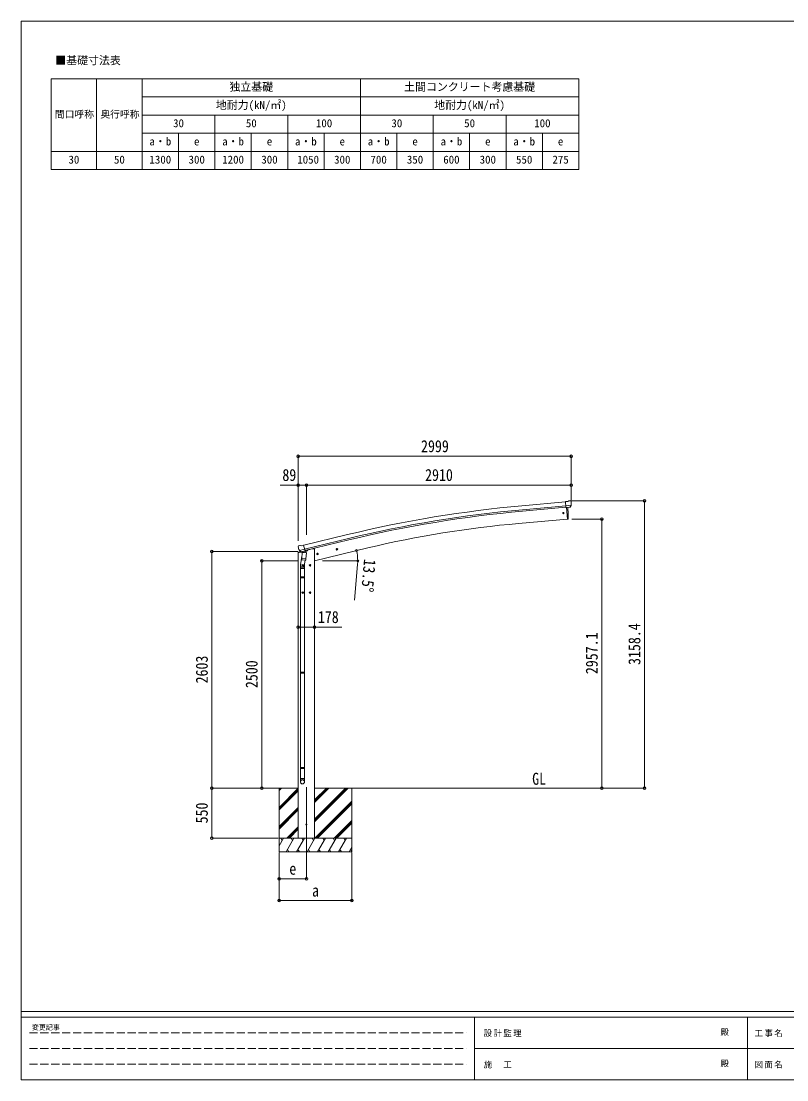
# Model space of a CAD drawing. Units: millimetres at full size, sheet at 1:30. Extents: x -8385 to 8479, y -5853 to 5787.
# Drawn here: x -8385 to 31, y -5853 to 5787 of the extents above; entities that cross this region are included whole.
import ezdxf
from ezdxf.enums import TextEntityAlignment as Align

# ---------------------------------------------------------------- set-up
doc = ezdxf.new("R2010")
doc.units = ezdxf.units.MM
doc.header["$LTSCALE"] = 30
doc.header["$PDMODE"] = 32
doc.header["$PDSIZE"] = 30
doc.linetypes.add('DASHED3', pattern=[4, 3, -1])
for name, color, linetype, lineweight in [('0-0_0', 7, 'Continuous', 9), ('0-1_本体', 4, 'Continuous', 9), ('0-2_部品', 7, 'Continuous', 9), ('0-8_PARTS2', 2, 'Continuous', 9), ('0-A_寸法', 6, 'Continuous', 9), ('0-F_PARTS1', 7, 'Continuous', 18), ('F-0_240', 7, 'Continuous', 9)]:
    doc.layers.add(name, color=color, linetype=linetype, lineweight=lineweight)
doc.styles.add('ＭＳ ゴシック', font='')
doc.styles.get('ＭＳ ゴシック').set_extended_font_data('MS Gothic')

msp = doc.modelspace()

# ---------------------------------------------------------------- linework, layer by layer
at = {"layer": '0-0_0', "color": 6}
for p, q in [((-1533.28, -2645.47), (-1533.28, 512.93)), ((-2002.29, 311.63), (-2002.29, -2645.47))]:
    msp.add_line(p, q, dxfattribs=at)
at = {"layer": '0-0_0'}
for p, q in [((-5924.52, -2645.47), (-5339.18, -2645.47)), ((-5550.43, -2856.7), (-5339.18, -2645.45)), ((-5550.43, -2645.47), (-5550.43, -3345.47)), ((-5550.43, -2672.85), (-5523.05, -2645.47)), ((-5550.43, -2658.71), (-5537.19, -2645.47)), ((-5550.43, -2870.84), (-5339.18, -2659.59)), ((-5550.43, -2884.98), (-5339.18, -2673.74)), ((-5161.18, -3016.23), (-4790.42, -2645.47)), ((-5161.18, -2987.95), (-4818.7, -2645.47)), ((-5161.18, -3002.09), (-4804.56, -2645.47)), ((-5161.18, -2804.1), (-5002.55, -2645.47)), ((-5161.18, -2789.96), (-5016.69, -2645.47)), ((-5161.18, -2775.82), (-5030.84, -2645.47)), ((-5161.18, -2645.47), (-2331.76, -2645.47)), ((-4750.43, -2645.47), (-4750.43, -3345.47)), ((-5156.57, -3195.47), (-4750.43, -2789.33)), ((-5550.43, -3068.83), (-5339.18, -2857.58)), ((-5550.43, -3082.97), (-5339.18, -2871.73)), ((-5550.43, -3097.12), (-5339.18, -2885.87)), ((-5142.43, -3195.47), (-4750.43, -2803.48)), ((-5128.29, -3195.47), (-4750.43, -2817.62)), ((-4944.44, -3195.47), (-4750.43, -3001.46)), ((-4930.3, -3195.47), (-4750.43, -3015.61)), ((-5464.94, -3195.47), (-5339.18, -3069.71)), ((-5450.8, -3195.47), (-5339.18, -3083.86)), ((-5436.66, -3195.47), (-5339.18, -3098)), ((-4916.16, -3195.47), (-4750.43, -3029.75)), ((-4750.43, -3195.47), (-5550.43, -3195.47)), ((-5550.43, -3279.3), (-5502.03, -3195.47)), ((-5517.03, -3221.45), (-5532.03, -3195.47)), ((-5473.17, -3345.47), (-5386.56, -3195.47)), ((-5401.57, -3221.45), (-5416.57, -3195.47)), ((-5357.7, -3345.47), (-5271.09, -3195.47)), ((-5286.09, -3221.45), (-5301.1, -3195.47)), ((-5242.23, -3345.47), (-5155.62, -3195.47)), ((-5170.62, -3221.45), (-5185.63, -3195.47)), ((-5126.76, -3345.47), (-5040.15, -3195.47)), ((-5055.15, -3221.45), (-5070.15, -3195.47)), ((-5011.29, -3345.47), (-4924.68, -3195.47)), ((-4954.68, -3195.47), (-4939.68, -3221.45)), ((-4895.82, -3345.47), (-4809.21, -3195.47)), ((-4824.21, -3221.45), (-4839.21, -3195.47)), ((-5550.43, -3345.47), (-4750.43, -3345.47)), ((-5458.17, -3319.49), (-5443.17, -3345.47)), ((-5342.7, -3319.49), (-5327.7, -3345.47)), ((-5227.23, -3319.49), (-5212.23, -3345.47)), ((-5111.76, -3319.49), (-5096.76, -3345.47)), ((-4996.29, -3319.49), (-4981.29, -3345.47)), ((-4880.82, -3319.49), (-4865.82, -3345.47)), ((-4780.35, -3345.47), (-4750.43, -3293.66)), ((-4765.35, -3319.49), (-4750.35, -3345.47))]:
    msp.add_line(p, q, dxfattribs=at)
at = {"layer": '0-1_本体'}
for p, q in [((-2880.19, 459.15), (-2402.86, 502.2)), ((-2876.32, 416.17), (-2399.14, 459.2)), ((-2874.8, 399.4), (-2397.63, 442.43)), ((-2390.41, 440.22), (-2379.16, 311.62)), ((-2379.16, 311.62), (-2917.1, 264.56)), ((-5279.71, 24.68), (-4796.84, 142.16)), ((-5269.68, -17.31), (-4786.59, 100)), ((-5265.7, -33.67), (-4782.62, 83.63)), ((-5339.18, -3195.47), (-5339.18, -58.92)), ((-5311.21, -42.21), (-5311.21, -42.76)), ((-5237.19, -27.96), (-5185.18, -15.47)), ((-5161.18, -15.47), (-5185.18, -15.47)), ((-4573.1, -4.29), (-5161.18, -145.47)), ((-5161.18, -15.47), (-5161.18, -3195.47))]:
    msp.add_line(p, q, dxfattribs=at)
at = {"layer": '0-1_本体', "color": 6}
msp.add_line((-5161.18, -875.65), (-5339.18, -875.65), dxfattribs=at)
at = {"layer": '0-1_本体'}
for centre, radius, start, end in [((-1704.14, -12594.87), 13106.9, 95.14794, 103.64794), ((-1704.14, -12594.87), 13063.74, 95.14794, 103.64794), ((-1704.14, -12594.87), 13046.9, 95.14794, 103.64794), ((-1938.5, -10998.1), 11305.08, 94.96591, 103.47643)]:
    msp.add_arc(centre, radius, start, end, dxfattribs=at)
at = {"layer": '0-2_部品'}
for p, q in [((-2376.47, 506.6), (-2403.04, 504.27)), ((-2397.38, 439.61), (-2403.04, 504.27)), ((-2376.47, 506.6), (-2364.75, 513.36)), ((-2349.85, 514.95), (-2363.52, 513.75)), ((-2340.72, 509.19), (-2346.2, 513.8)), ((-2339.65, 507.15), (-2339.53, 505.81)), ((-2340.18, 464.31), (-2399.09, 459.15)), ((-2387.42, 440.48), (-2397.38, 439.61)), ((-2379.36, 313.89), (-2390.41, 440.22)), ((-2353.81, 443.42), (-2361.52, 442.75)), ((-2351.43, 444.82), (-2340.49, 463.76)), ((-2379.11, 311.12), (-2379.36, 313.89)), ((-2376.5, 311.51), (-2379.11, 311.12)), ((-5341.17, 9.1), (-5340.89, 7.95)), ((-5336.95, 17.67), (-5340.81, 11.38)), ((-5333.86, 19.92), (-5320.67, 23.09)), ((-5306.11, 20.41), (-5319.37, 23.11)), ((-5306.11, 20.41), (-5280.18, 26.64)), ((-5341.75, -59.53), (-5298.72, -49.2)), ((-5341.75, -52.64), (-5341.75, -59.53)), ((-5313.29, -43.44), (-5339.45, -49.72)), ((-5327.12, -31.21), (-5269.61, -17.4)), ((-5310.26, -46.12), (-5326.64, -31.63)), ((-5298.67, -95.64), (-5314.58, -191.81)), ((-5307.56, -46.69), (-5300.04, -44.88)), ((-5306.72, -46.58), (-5305.19, -46.21)), ((-5305.19, -46.21), (-5268.49, -37.4)), ((-5303.35, -46.44), (-5303.4, -47.18)), ((-5302.65, -48.22), (-5276.83, -54.66)), ((-5295.73, -53.57), (-5300.4, -120.41)), ((-5250.04, -56.76), (-5295.73, -53.57)), ((-5293.95, -50.39), (-5294.18, -53.68)), ((-5274.44, -39.23), (-5275.46, -53.83)), ((-5268.49, -37.4), (-5266.96, -37.03)), ((-5265.4, -34.93), (-5264.46, -35)), ((-5264.46, -35), (-5251.14, -50.31)), ((-5260.16, -39.94), (-5241.02, -35.35)), ((-5254.72, -123.6), (-5250.04, -56.76)), ((-5251.14, -50.31), (-5251.59, -56.66)), ((-5237.19, -26.75), (-5237.19, -30.49)), ((-5137.62, -73.07), (-5118.18, -68.4)), ((-5133.07, -65.29), (-5135.2, -72.49)), ((-5125.77, -63.54), (-5133.07, -65.29)), ((-5125.56, -80.46), (-5130.23, -61.01)), ((-5120.6, -68.99), (-5125.77, -63.54)), ((-5122.73, -76.18), (-5120.6, -68.99)), ((-4923.69, -21.71), (-4904.24, -17.04)), ((-4919.13, -13.93), (-4921.26, -21.13)), ((-4911.83, -12.18), (-4919.13, -13.93)), ((-4911.63, -29.1), (-4916.3, -9.65)), ((-4906.67, -17.62), (-4911.83, -12.18)), ((-4908.8, -24.82), (-4906.67, -17.62)), ((-5316.74, -228.97), (-5316.74, -194.62)), ((-5270.74, -228.97), (-5316.74, -228.97)), ((-5314.74, -228.97), (-5314.74, -322.97)), ((-5301.26, -132.87), (-5300.39, -120.41)), ((-5300.87, -134.23), (-5300.87, -134.23)), ((-5254.72, -123.6), (-5300.4, -120.41)), ((-5280.18, -195.71), (-5300.18, -195.71)), ((-5299.42, -135.01), (-5257.72, -137.93)), ((-5290.18, -188.21), (-5296.68, -191.96)), ((-5296.68, -191.96), (-5296.68, -199.47)), ((-5296.68, -199.47), (-5290.18, -203.22)), ((-5290.18, -205.71), (-5290.18, -185.71)), ((-5283.68, -191.96), (-5290.18, -188.21)), ((-5263.15, -137.55), (-5273.88, -201.13)), ((-5272.74, -228.97), (-5272.74, -322.97)), ((-5270.74, -194.32), (-5270.74, -228.97)), ((-5254.73, -123.6), (-5255.62, -136.3)), ((-5200.18, -195.71), (-5220.18, -195.71)), ((-5210.18, -188.21), (-5216.68, -191.96)), ((-5216.68, -191.96), (-5216.68, -199.47)), ((-5216.68, -199.47), (-5210.18, -203.22)), ((-5210.18, -205.71), (-5210.18, -185.71)), ((-5203.68, -191.96), (-5210.18, -188.21)), ((-5316.74, -324.97), (-5315.74, -322.97)), ((-5270.74, -324.97), (-5316.74, -324.97)), ((-5270.74, -332.97), (-5316.74, -332.97)), ((-5271.74, -322.97), (-5315.74, -322.97)), ((-5271.74, -334.97), (-5315.74, -334.97)), ((-5314.74, -334.97), (-5314.74, -1371.16)), ((-5272.74, -334.97), (-5272.74, -1371.16)), ((-5270.74, -324.97), (-5271.74, -322.97)), ((-5270.74, -332.97), (-5271.74, -334.97)), ((-5270.74, -324.97), (-5270.74, -332.97)), ((-5280.18, -495.71), (-5300.18, -495.71)), ((-5290.18, -488.21), (-5296.68, -491.96)), ((-5296.68, -491.96), (-5296.68, -499.47)), ((-5296.68, -499.47), (-5290.18, -503.22)), ((-5290.18, -505.71), (-5290.18, -485.71)), ((-5283.68, -491.96), (-5290.18, -488.21)), ((-5200.18, -495.71), (-5220.18, -495.71)), ((-5210.18, -488.21), (-5216.68, -491.96)), ((-5216.68, -491.96), (-5216.68, -499.47)), ((-5216.68, -499.47), (-5210.18, -503.22)), ((-5210.18, -505.71), (-5210.18, -485.71)), ((-5203.68, -491.96), (-5210.18, -488.21)), ((-5316.74, -1373.16), (-5315.74, -1371.16)), ((-5270.74, -1373.16), (-5316.74, -1373.16)), ((-5270.74, -1381.16), (-5316.74, -1381.16)), ((-5271.74, -1371.16), (-5315.74, -1371.16)), ((-5271.74, -1383.16), (-5315.74, -1383.16)), ((-5314.74, -1383.16), (-5314.74, -2419.35)), ((-5272.74, -1383.16), (-5272.74, -2419.35)), ((-5270.74, -1373.16), (-5271.74, -1371.16)), ((-5270.74, -1381.16), (-5271.74, -1383.16)), ((-5270.74, -1373.16), (-5270.74, -1381.16)), ((-5316.74, -2421.35), (-5315.74, -2419.35)), ((-5270.74, -2421.35), (-5316.74, -2421.35)), ((-5270.74, -2429.35), (-5316.74, -2429.35)), ((-5271.74, -2419.35), (-5315.74, -2419.35)), ((-5271.74, -2431.35), (-5315.74, -2431.35)), ((-5314.74, -2431.35), (-5314.74, -2541.35)), ((-5272.74, -2431.35), (-5272.74, -2541.35)), ((-5270.74, -2421.35), (-5271.74, -2419.35)), ((-5270.74, -2429.35), (-5271.74, -2431.35)), ((-5270.74, -2421.35), (-5270.74, -2429.35)), ((-5316.74, -2575.49), (-5316.74, -2541.35)), ((-5270.74, -2541.35), (-5316.74, -2541.35)), ((-5270.74, -2575.49), (-5270.74, -2541.35))]:
    msp.add_line(p, q, dxfattribs=at)
for points in [[(-2387.42, 440.48), (-2387.15, 440.41), (-2361.77, 442.63), (-2361.52, 442.75)], [(-2373.96, 314.35), (-2373.12, 339.97), (-2372.93, 366.47), (-2373.4, 392.96), (-2374.54, 419.43), (-2376.04, 441.38)], [(-2340.1, 464.94), (-2340.39, 463.95), (-2340.49, 463.76)], [(-5274.75, -38.81), (-5265.03, -36.48), (-5280.18, 26.64)], [(-5327.39, -30.63), (-5326.8, -31.48), (-5326.64, -31.63)], [(-5274.75, -38.81), (-5274.99, -38.96), (-5299.76, -44.91), (-5300.04, -44.88)], [(-5135.2, -72.49), (-5130.03, -77.93), (-5122.73, -76.18)], [(-4921.26, -21.13), (-4916.1, -26.57), (-4908.8, -24.82)], [(-5290.18, -203.22), (-5283.68, -199.47), (-5283.68, -191.96)], [(-5210.18, -203.22), (-5203.68, -199.47), (-5203.68, -191.96)], [(-5316.74, -324.97), (-5316.74, -332.97), (-5315.74, -334.97)], [(-5290.18, -503.22), (-5283.68, -499.47), (-5283.68, -491.96)], [(-5210.18, -503.22), (-5203.68, -499.47), (-5203.68, -491.96)], [(-5316.74, -1373.16), (-5316.74, -1381.16), (-5315.74, -1383.16)], [(-5316.74, -2421.35), (-5316.74, -2429.35), (-5315.74, -2431.35)]]:
    msp.add_lwpolyline(points, dxfattribs=at)
for centre, radius in [((-2425.19, 378.76), 6.5), ((-5127.9, -70.74), 8.5), ((-5127.9, -70.74), 7.7), ((-5127.9, -70.74), 6.5), ((-4913.96, -19.38), 8.5), ((-4913.96, -19.38), 7.7), ((-4913.96, -19.38), 6.5), ((-5290.18, -195.71), 8.5), ((-5290.18, -195.71), 7.7), ((-5290.18, -195.71), 6.5), ((-5210.18, -195.71), 8.5), ((-5210.18, -195.71), 7.7), ((-5210.18, -195.71), 6.5), ((-5290.18, -495.71), 8.5), ((-5290.18, -495.71), 7.7), ((-5290.18, -495.71), 6.5), ((-5210.18, -495.71), 8.5), ((-5210.18, -495.71), 7.7), ((-5210.18, -495.71), 6.5)]:
    msp.add_circle(centre, radius, dxfattribs=at)
at = {"layer": '0-2_部品', "color": 4}
msp.add_circle((-5250.18, -3045.47), 4.5, dxfattribs=at)
at = {"layer": '0-2_部品'}
for centre, radius, start, end in [((-2363.25, 510.76), 3, 95, 120), ((-2349.41, 509.97), 5, 50.00648, 94.99352), ((-2541.16, 488.17), 202.4, 353.4085, 5), ((-2376.95, 314.48), 3, 278.50322, 357.46219), ((-5144.09, 55.2), 202.4, 193.5, 205.09125), ((-5332.69, 15.06), 5, 103.5, 148.5), ((-5319.97, 20.17), 3, 78.5, 103.5), ((-5338.75, -52.64), 3, 103.5, 180), ((-5306.84, -46.09), 0.5, 248.23754, 283.5), ((-5303.85, -46.41), 0.5, 356, 103.5), ((-5302.41, -47.25), 1, 176, 256), ((-5276.48, -53.69), 1.03, 250.03897, 351.96569), ((-5273.84, -39.31), 0.604, 100.59842, 172.20595), ((-5267.07, -36.55), 0.5, 283.5, 318.76246), ((-5242.19, -30.49), 5, 283.5, 0), ((-5286.74, -194.62), 30, 177.45142, 180), ((-5299.32, -133.05), 1.95, 175.04017, 217.47766), ((-5299.28, -133.02), 2, 217.40962, 266), ((-5257.58, -135.93), 2, 266, 349.46843)]:
    msp.add_arc(centre, radius, start, end, dxfattribs=at)
for centre, major_axis, ratio, start_param, end_param in [((-2335.33, 511.2), (-15.35, 3.44), 0.101033, 5.97514262, 5.97537366), ((-2342.65, 506.9), (2.71, -1.31), 0.997474, 0.53665673, 1.32256522), ((-2354.08, 446.41), (1.62, -2.54), 0.997631, 5.80419048, 5.89294842), ((-2354.15, 446.52), (-3.5, 2.17), 0.650902, 2.11455212, 2.18736272), ((-2354.03, 446.33), (1.62, -2.54), 0.997631, 5.96575902, 6.76218013), ((-5338.25, 9.81), (-1.57, -2.57), 0.99628, 4.71238898, 5.49965061), ((-5308.28, -43.86), (-0.73, -2.92), 0.997631, 5.80419048, 6.60061159), ((-5308.22, -43.64), (2.63, 3.16), 0.650902, 4.09582259, 4.16863319), ((-5308.25, -43.76), (-0.73, -2.92), 0.997631, 0.39023689, 0.47899483), ((-5293.74, -194.32), (23, 0), 0.996195, 2.55602575, 6.56630284), ((-5293.74, -194.32), (21, 0), 0.996195, 2.93491471, 5.95123941), ((-5293.74, -2573.75), (-23, 0), 0.996195, 3.14159265, 6.28318531), ((-5293.74, -2575.49), (-23, 0), 0.996195, 3.14159265, 6.28318531), ((-5293.74, -2575.49), (0, -23.43), 0.981806, 4.71238898, 7.85398163)]:
    msp.add_ellipse(centre, major_axis=major_axis, ratio=ratio, start_param=start_param, end_param=end_param, dxfattribs=at)
msp.add_ellipse((-5293.74, -2575.49), major_axis=(21, 0), ratio=0.996195, dxfattribs=at)
at = {"layer": '0-8_PARTS2'}
msp.add_line((-5250.18, -2636.26), (-5250.18, -3395.47), dxfattribs=at)
at = {"layer": '0-A_寸法'}
for p, q in [((-5339.18, 1002.89), (-2340.18, 1002.89)), ((-5339.18, 686.27), (-5339.18, 74.04)), ((-5339.18, 686.27), (-5250.18, 686.27)), ((-5250.18, 686.27), (-5250.18, 138.41)), ((-5250.18, 686.27), (-2340.18, 686.27)), ((-1533.28, 512.93), (-2331.11, 512.93)), ((-2002.29, 311.63), (-2331.11, 311.63)), ((-6288.76, -42.47), (-5343.67, -42.47)), ((-6288.76, -2645.47), (-6288.76, -42.47)), ((-5740.79, -145.47), (-5343.67, -145.47)), ((-5740.79, -2645.47), (-5740.79, -145.47)), ((-5071.68, -145.47), (-4684.83, -145.47)), ((-4687.68, -187.93), (-4722.04, -580.43)), ((-5161.18, -875.65), (-4861.18, -875.65)), ((-6288.76, -2645.47), (-5560.64, -2645.47)), ((-6288.76, -3195.47), (-6288.76, -2645.47)), ((-2002.29, -2645.47), (-2331.11, -2645.47)), ((-1533.28, -2645.47), (-2002.29, -2645.47)), ((-6288.76, -3195.47), (-5560.64, -3195.47)), ((-5550.43, -3881.84), (-5550.43, -3352.89)), ((-5550.43, -3641.86), (-5550.43, -3352.89)), ((-5250.18, -3641.86), (-5250.18, -3352.89)), ((-4750.43, -3881.84), (-4750.43, -3352.89)), ((-5250.18, -3641.86), (-5550.43, -3641.86)), ((-5550.43, -3881.84), (-4750.43, -3881.84))]:
    msp.add_line(p, q, dxfattribs=at)
for points in [[(-5339.18, 1002.89), (-5339.18, 686.27), (-5539.18, 686.27)], [(-2340.18, 1002.89), (-2340.18, 686.27), (-2340.18, 518.71)]]:
    msp.add_lwpolyline(points, dxfattribs=at)
for centre in [(-4699.28, -31.82), (-4685.83, -145.47)]:
    msp.add_circle(centre, 10.62, dxfattribs=at)
for start, end in [(0, 13.5), (354.99678, 0)]:
    msp.add_arc((-5172.68, -145.47), 486.86, start, end, dxfattribs=at)
for p in [(-5339.18, 1002.89), (-2340.18, 1002.89), (-5339.18, 686.27), (-5250.18, 686.27), (-2340.18, 686.27), (-1533.28, 512.93), (-2002.29, 311.63), (-6288.76, -42.47), (-5740.79, -145.47), (-5339.18, -875.65), (-5161.18, -875.65), (-6288.76, -2645.47), (-5740.79, -2645.47), (-2002.29, -2645.47), (-1533.28, -2645.47), (-6288.76, -3195.47), (-5550.43, -3641.86), (-5250.18, -3641.86), (-5550.43, -3881.84), (-4750.43, -3881.84)]:
    msp.add_point(p, dxfattribs=at)
at = {"layer": '0-F_PARTS1'}
for p, q in [((-8055.67, 5154.82), (-2255.67, 5154.82)), ((-8055.67, 5154.82), (-8055.67, 4154.82)), ((-7555.67, 5154.82), (-7555.67, 4154.82)), ((-4655.67, 5154.82), (-4655.67, 4154.82)), ((-7055.67, 4954.82), (-2255.67, 4954.82)), ((-7055.67, 4754.82), (-2255.67, 4754.82)), ((-3855.67, 4754.82), (-3855.67, 4154.82)), ((-7055.67, 4554.82), (-2255.67, 4554.82)), ((-3455.67, 4554.82), (-3455.67, 4154.82)), ((-2655.67, 4554.82), (-2655.67, 4154.82))]:
    msp.add_line(p, q, dxfattribs=at)
for points in [[(-7055.67, 5154.82), (-7055.67, 4954.82), (-7055.67, 4354.82), (-7055.67, 4154.82)], [(-2255.67, 5154.82), (-2255.67, 4554.82), (-2255.67, 4154.82)], [(-6255.67, 4754.82), (-6255.67, 4554.82), (-6255.67, 4154.82)], [(-5455.67, 4754.82), (-5455.67, 4554.82), (-5455.67, 4154.82)], [(-3055.67, 4754.82), (-3055.67, 4354.82), (-3055.67, 4154.82)], [(-6655.67, 4554.82), (-6655.67, 4354.82), (-6655.67, 4154.82)], [(-5855.67, 4554.82), (-5855.67, 4354.82), (-5855.67, 4154.82)], [(-5055.67, 4554.82), (-5055.67, 4354.82), (-5055.67, 4154.82)], [(-4255.67, 4554.82), (-4255.67, 4354.82), (-4255.67, 4154.82)], [(-8055.67, 4354.82), (-7055.67, 4354.82), (-2255.67, 4354.82)], [(-8055.67, 4154.82), (-7555.67, 4154.82), (-4655.67, 4154.82), (-3055.67, 4154.82), (-2255.67, 4154.82)]]:
    msp.add_lwpolyline(points, dxfattribs=at)
at = {"layer": 'F-0_240', "color": 5}
for p, q in [((-8385.45, 5787.34), (-8385.45, -5852.66)), ((-8385.45, 5787.34), (8054.55, 5787.34)), ((-8385.45, -5102.66), (8054.55, -5102.66)), ((-8385.45, -5162.66), (5387.79, -5162.66)), ((-3402.21, -5162.66), (-3402.21, -5852.66)), ((-402.21, -5162.66), (-402.21, -5852.66)), ((-3402.21, -5507.66), (2747.79, -5507.66)), ((-8385.45, -5852.66), (8054.55, -5852.66))]:
    msp.add_line(p, q, dxfattribs=at)
at = {"layer": 'F-0_240', "color": 4, "linetype": 'DASHED3'}
for p, q in [((-8295.46, -5335.16), (-3492.21, -5335.16)), ((-8295.46, -5507.66), (-3492.21, -5507.66)), ((-8295.46, -5680.16), (-3492.21, -5680.16))]:
    msp.add_line(p, q, dxfattribs=at)

# ---------------------------------------------------------------- texts
at = {"layer": '0-0_0', "style": 'ＭＳ ゴシック', "width": 0.85}
msp.add_text('GL', height=132, dxfattribs=at).set_placement((-2767.88, -2647.91), align=Align.BOTTOM_LEFT)
at = {"layer": '0-A_寸法', "color": 7, "style": 'ＭＳ ゴシック', "width": 0.85}
for s, p in [('2999', (-3989.68, 1008.89)), ('89', (-5514.18, 692.27)), ('2910', (-3945.18, 692.27)), ('178', (-5123.68, -869.65)), ('e', (-5437.93, -3636.86)), ('a', (-5187.93, -3876.84))]:
    msp.add_text(s, height=132, dxfattribs=at).set_placement(p, align=Align.BOTTOM_LEFT)
for s, rotation, p in [('13.5°', 264.997, (-4655.43, -120.49)), ('3158.4', 90, (-1539.28, -1291.27)), ('2957.1', 90, (-2008.29, -1391.92)), ('2603', 90, (-6294.76, -1493.97)), ('2500', 90, (-5746.79, -1545.47)), ('550', 90, (-6294.76, -3032.97))]:
    msp.add_text(s, height=132, rotation=rotation, dxfattribs=at).set_placement(p, align=Align.BOTTOM_LEFT)
at = {"layer": '0-F_PARTS1', "style": 'ＭＳ ゴシック'}
for s, height, p in [('■基礎寸法表', 87.98, (-8010.37, 5286.26)), ('独立基礎', 87.98, (-6095.67, 4994.82)), ('土間コンクリート考慮基礎', 87.98, (-4175.67, 4994.82)), ('地耐力(kN/㎡)', 87.98, (-6245.67, 4794.82)), ('地耐力(kN/㎡)', 87.98, (-3845.67, 4794.82)), ('間口呼称', 76.98, (-8015.67, 4702.32)), ('奥行呼称', 76.98, (-7515.67, 4702.32)), ('30', 87.98, (-6715.67, 4594.82)), ('50', 87.98, (-5915.67, 4594.82)), ('100', 87.98, (-5145.67, 4594.82)), ('30', 87.98, (-4315.67, 4594.82)), ('50', 87.98, (-3515.67, 4594.82)), ('100', 87.98, (-2745.67, 4594.82)), ('a・b', 87.98, (-6975.67, 4394.82)), ('e', 87.98, (-6485.67, 4394.82)), ('a・b', 87.98, (-6175.67, 4394.82)), ('e', 87.98, (-5685.67, 4394.82)), ('a・b', 87.98, (-5375.67, 4394.82)), ('e', 87.98, (-4885.67, 4394.82)), ('a・b', 87.98, (-4575.67, 4394.82)), ('e', 87.98, (-4085.67, 4394.82)), ('a・b', 87.98, (-3775.67, 4394.82)), ('e', 87.98, (-3285.67, 4394.82)), ('a・b', 87.98, (-2975.67, 4394.82)), ('e', 87.98, (-2485.67, 4394.82)), ('30', 87.98, (-7865.67, 4194.82)), ('50', 87.98, (-7365.67, 4194.82)), ('1300', 87.98, (-6975.67, 4194.82)), ('300', 87.98, (-6545.67, 4194.82)), ('1200', 87.98, (-6175.67, 4194.82)), ('300', 87.98, (-5745.67, 4194.82)), ('1050', 87.98, (-5350.67, 4194.82)), ('300', 87.98, (-4945.67, 4194.82)), ('700', 87.98, (-4545.67, 4194.82)), ('350', 87.98, (-4145.67, 4194.82)), ('600', 87.98, (-3745.67, 4194.82)), ('300', 87.98, (-3345.67, 4194.82)), ('550', 87.98, (-2945.67, 4194.82)), ('275', 87.98, (-2545.67, 4194.82))]:
    msp.add_text(s, height=height, dxfattribs=at).set_placement(p, align=Align.BOTTOM_LEFT)
at = {"layer": 'F-0_240', "style": 'ＭＳ ゴシック'}
for s, height, p in [('変更記事', 54.99, (-8268.23, -5320.16)), ('殿', 65.98, (-697.92, -5380.16)), ('殿', 65.98, (-697.92, -5725.16))]:
    msp.add_text(s, height=height, dxfattribs=at).set_placement(p, align=Align.BOTTOM_LEFT)
at = {"layer": 'F-0_240', "char_height": 65.98, "attachment_point": 7, "style": 'ＭＳ ゴシック'}
for s, insert in [('\\T1.17;設計監理', (-3300.89, -5380.16)), ('\\T1.17;工事名', (-323.11, -5380.16)), ('\\T1.17;施\u3000工', (-3300.89, -5725.16)), ('\\T1.17;図面名', (-323.11, -5725.16))]:
    msp.add_mtext(s, dxfattribs=dict(at, insert=insert))

doc.saveas('drawing.dxf')
